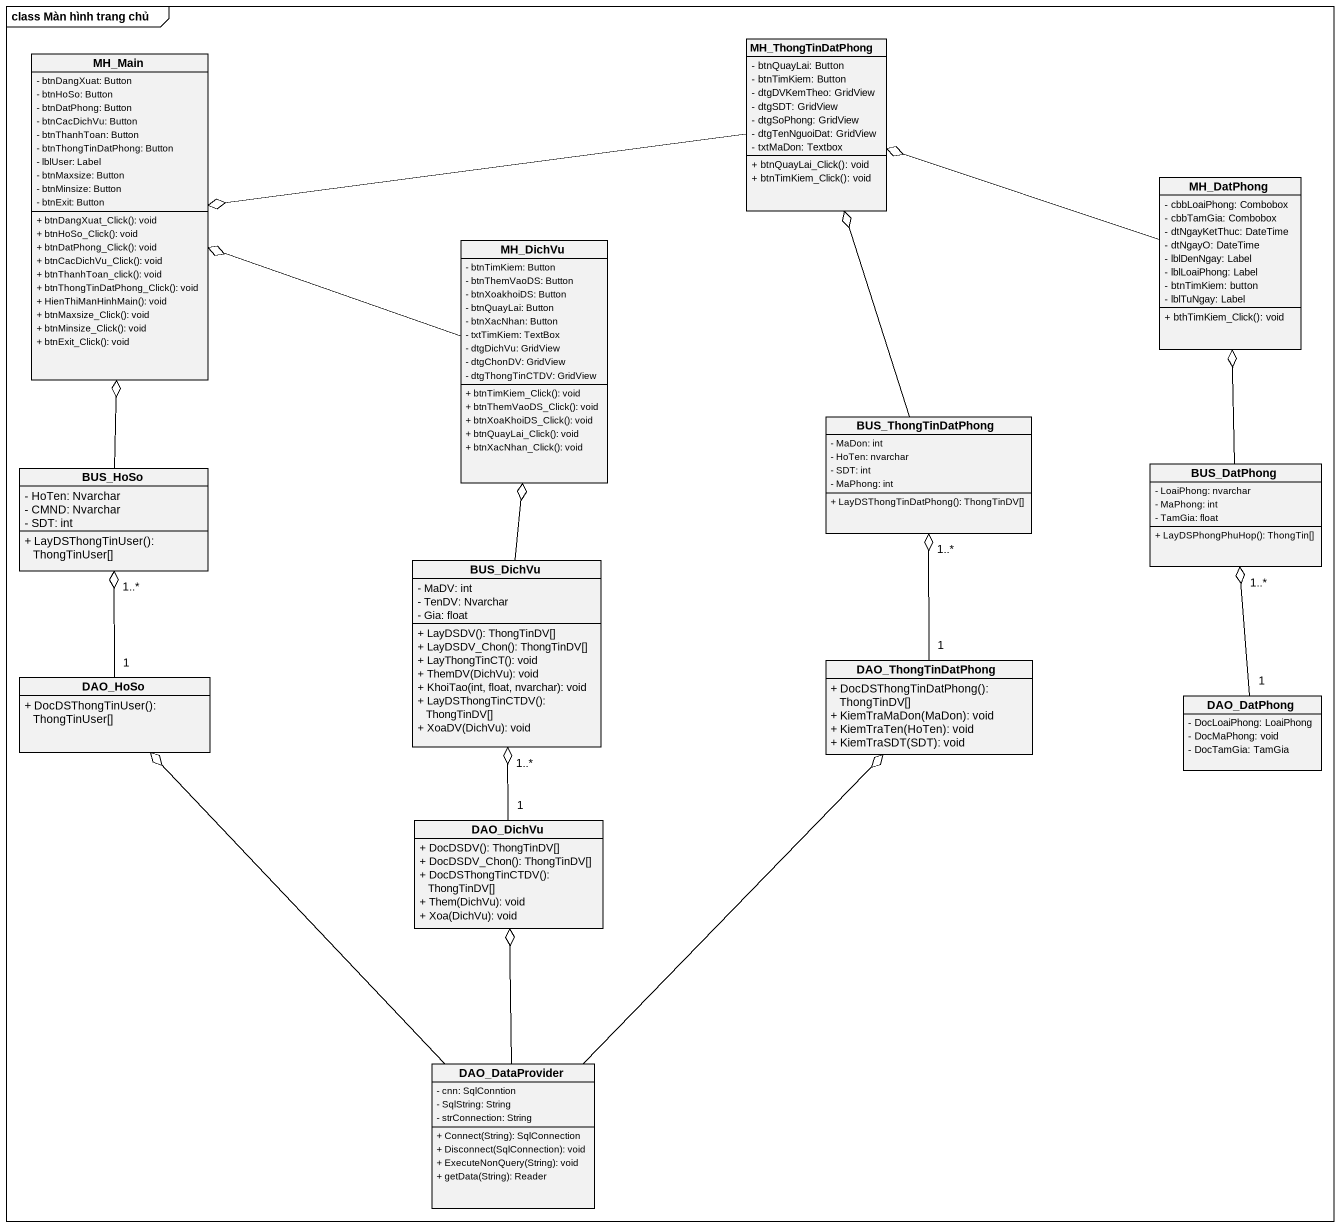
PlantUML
@startuml
mainframe class Màn hình trang chủ
hide circle
hide empty members
skinparam classAttributeIconSize 0
class MH_Main {
  - btnDangXuat: Button
  - btnHoSo: Button
  - btnDatPhong: Button
  - btnCacDichVu: Button
  - btnThanhToan: Button
  - btnThongTinDatPhong: Button
  - lblUser: Label
  - btnMaxsize: Button
  - btnMinsize: Button
  - btnExit: Button
  + btnDangXuat_Click(): void
  + btnHoSo_Click(): void
  + btnDatPhong_Click(): void
  + btnCacDichVu_Click(): void
  + btnThanhToan_click(): void
  + btnThongTinDatPhong_Click(): void
  + HienThiManHinhMain(): void
  + btnMaxsize_Click(): void
  + btnMinsize_Click(): void
  + btnExit_Click(): void
}
class MH_ThongTinDatPhong {
  - btnQuayLai: Button
  - btnTimKiem: Button
  - dtgDVKemTheo: GridView
  - dtgSDT: GridView
  - dtgSoPhong: GridView
  - dtgTenNguoiDat: GridView
  - txtMaDon: Textbox
  + btnQuayLai_Click(): void
  + btnTimKiem_Click(): void
}
class MH_DatPhong {
  - cbbLoaiPhong: Combobox
  - cbbTamGia: Combobox
  - dtNgayKetThuc: DateTime
  - dtNgayO: DateTime
  - lblDenNgay: Label
  - lblLoaiPhong: Label
  - btnTimKiem: button
  - lblTuNgay: Label
  + bthTimKiem_Click(): void
}
class MH_DichVu {
  - btnTimKiem: Button
  - btnThemVaoDS: Button
  - btnXoakhoiDS: Button
  - btnQuayLai: Button
  - btnXacNhan: Button
  - txtTimKiem: TextBox
  - dtgDichVu: GridView
  - dtgChonDV: GridView
  - dtgThongTinCTDV: GridView
  + btnTimKiem_Click(): void
  + btnThemVaoDS_Click(): void
  + btnXoaKhoiDS_Click(): void
  + btnQuayLai_Click(): void
  + btnXacNhan_Click(): void
}
class BUS_ThongTinDatPhong {
  - MaDon: int
  - HoTen: nvarchar
  - SDT: int
  - MaPhong: int
  + LayDSThongTinDatPhong(): ThongTinDV[]
}
class BUS_HoSo {
  - HoTen: Nvarchar
  - CMND: Nvarchar
  - SDT: int
  + LayDSThongTinUser(): ThongTinUser[]
}
class BUS_DatPhong {
  - LoaiPhong: nvarchar
  - MaPhong: int
  - TamGia: float
  + LayDSPhongPhuHop(): ThongTin[]
}
class BUS_DichVu {
  - MaDV: int
  - TenDV: Nvarchar
  - Gia: float
  + LayDSDV(): ThongTinDV[]
  + LayDSDV_Chon(): ThongTinDV[]
  + LayThongTinCT(): void
  + ThemDV(DichVu): void
  + KhoiTao(int, float, nvarchar): void
  + LayDSThongTinCTDV(): ThongTinDV[]
  + XoaDV(DichVu): void
}
class DAO_HoSo {
  + DocDSThongTinUser(): ThongTinUser[]
}
class DAO_ThongTinDatPhong {
  + DocDSThongTinDatPhong(): ThongTinDV[]
  + KiemTraMaDon(MaDon): void
  + KiemTraTen(HoTen): void
  + KiemTraSDT(SDT): void
}
class DAO_DatPhong {
  - DocLoaiPhong: LoaiPhong
  - DocMaPhong: void
  - DocTamGia: TamGia
}
class DAO_DichVu {
  + DocDSDV(): ThongTinDV[]
  + DocDSDV_Chon(): ThongTinDV[]
  + DocDSThongTinCTDV(): ThongTinDV[]
  + Them(DichVu): void
  + Xoa(DichVu): void
}
class DAO_DataProvider {
  - cnn: SqlConntion
  - SqlString: String
  - strConnection: String
  + Connect(String): SqlConnection
  + Disconnect(SqlConnection): void
  + ExecuteNonQuery(String): void
  + getData(String): Reader
}
MH_ThongTinDatPhong -left-o MH_Main
MH_DatPhong -left-o MH_ThongTinDatPhong
MH_DichVu -left-o MH_Main
BUS_ThongTinDatPhong -up-o MH_ThongTinDatPhong
BUS_HoSo -up-o MH_Main
BUS_DatPhong -up-o MH_DatPhong
BUS_DichVu -up-o MH_DichVu
DAO_HoSo "1" -up-o "1..*" BUS_HoSo
DAO_ThongTinDatPhong "1" -up-o "1..*" BUS_ThongTinDatPhong
DAO_DatPhong "1" -up-o "1..*" BUS_DatPhong
DAO_DichVu "1" -up-o "1..*" BUS_DichVu
DAO_DataProvider -up-o DAO_HoSo
DAO_DataProvider -up-o DAO_ThongTinDatPhong
DAO_DataProvider -up-o DAO_DichVu
@enduml
